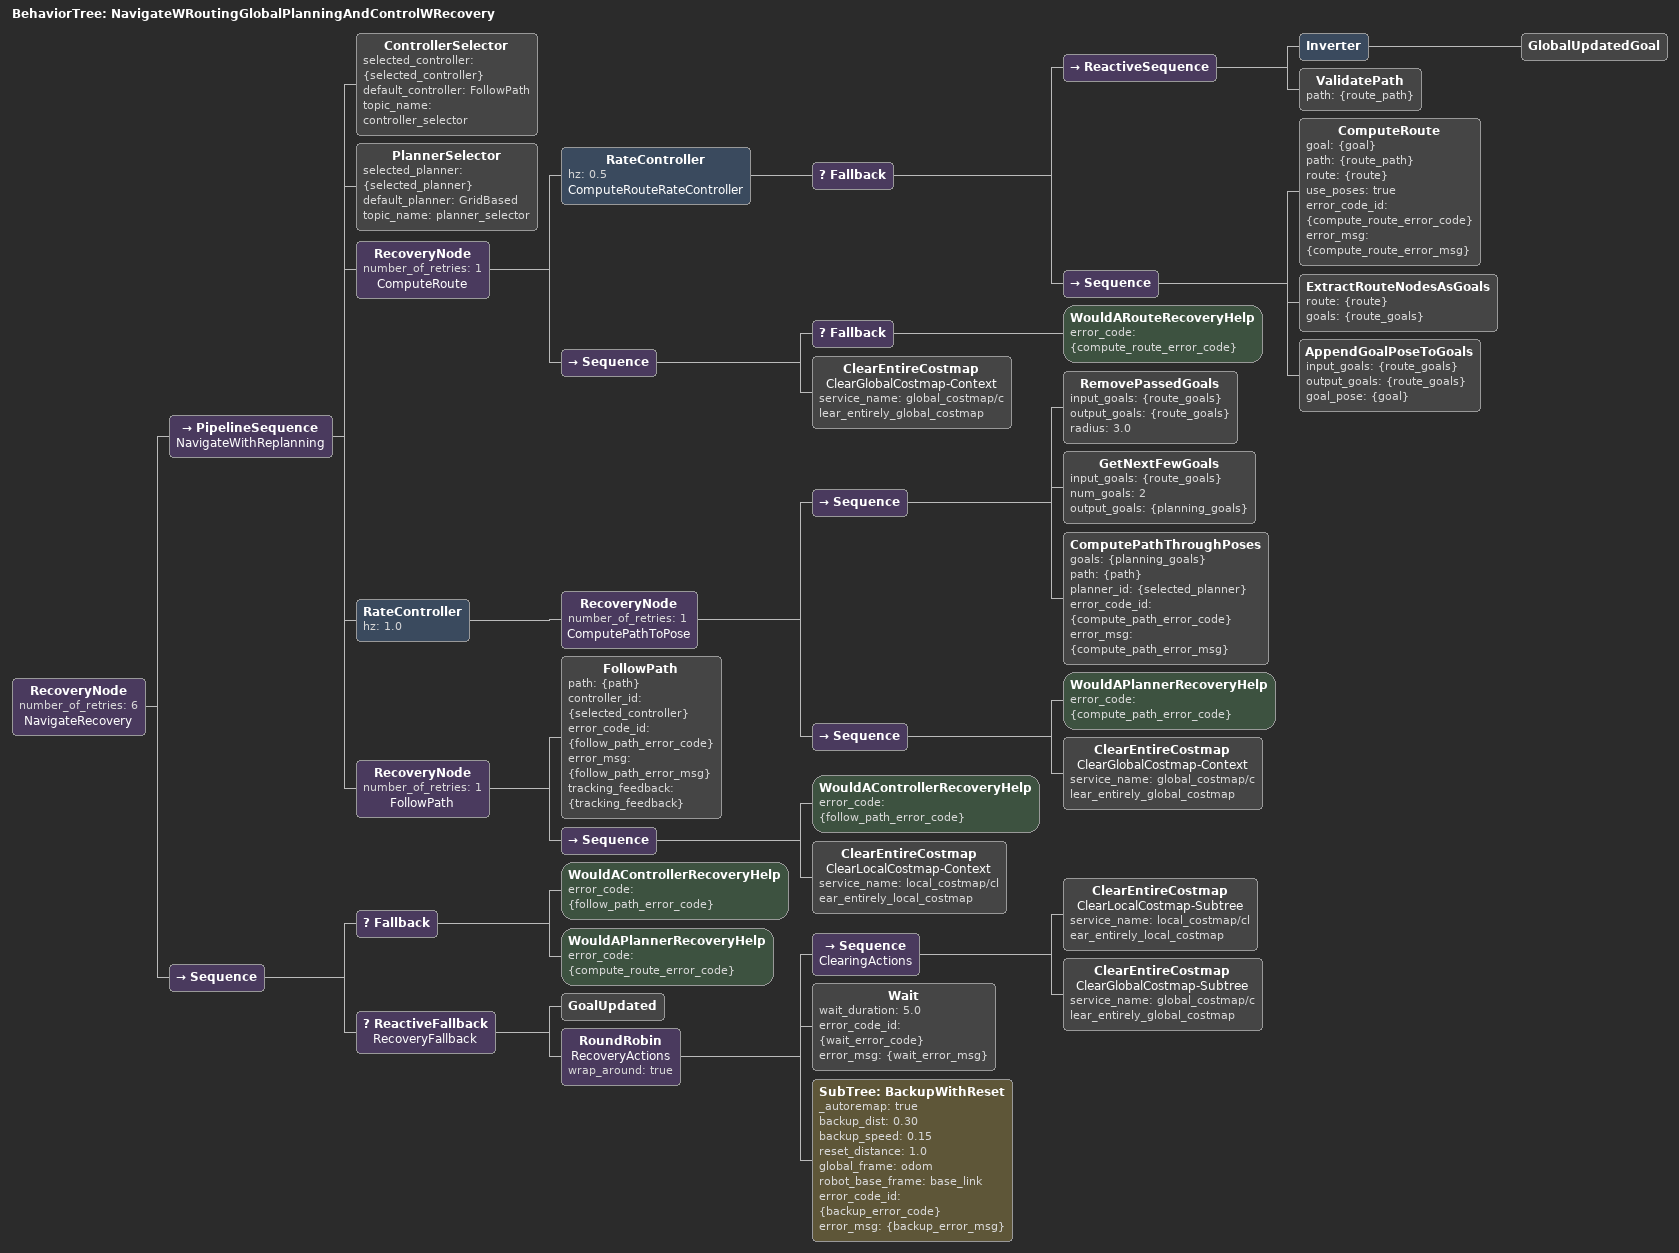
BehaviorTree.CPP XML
<root BTCPP_format="4" main_tree_to_execute="NavigateWRoutingGlobalPlanningAndControlWRecovery">
  <BehaviorTree ID="NavigateWRoutingGlobalPlanningAndControlWRecovery">
    <RecoveryNode number_of_retries="6" name="NavigateRecovery">
      <PipelineSequence name="NavigateWithReplanning">
        <ControllerSelector selected_controller="{selected_controller}" default_controller="FollowPath" topic_name="controller_selector"/>
        <PlannerSelector selected_planner="{selected_planner}" default_planner="GridBased" topic_name="planner_selector"/>

        <!-- Compute a new route if a new goal is found or the path is no longer valid, with contextual recoveries. Stores its node as `goals` -->
        <RecoveryNode number_of_retries="1" name="ComputeRoute">
          <RateController hz="0.5" name="ComputeRouteRateController">
              <Fallback>
                <ReactiveSequence>
                  <Inverter>
                    <GlobalUpdatedGoal/>
                  </Inverter>
                  <!-- Recompute route if route path is blocked (if not also using Route Tracking, who's collision monitor would do this for you) -->
                  <ValidatePath path="{route_path}"/>
                </ReactiveSequence>
                <Sequence>
                  <ComputeRoute goal="{goal}" path="{route_path}" route="{route}" use_poses="true" error_code_id="{compute_route_error_code}" error_msg="{compute_route_error_msg}"/>
                  <!-- Set these route nodes as goals for navigating through, including the final goal pose of the action request -->
                  <ExtractRouteNodesAsGoals route="{route}" goals="{route_goals}"/>
                  <AppendGoalPoseToGoals input_goals="{route_goals}" output_goals="{route_goals}" goal_pose="{goal}"/>
                </Sequence>
              </Fallback>
            </RateController>
          <Sequence>
            <Fallback>
              <WouldARouteRecoveryHelp error_code="{compute_route_error_code}"/>
            </Fallback>
            <ClearEntireCostmap name="ClearGlobalCostmap-Context" service_name="global_costmap/clear_entirely_global_costmap"/>
          </Sequence>
        </RecoveryNode>

        <!-- Compute a path through the next couple of route nodes to consider environmental conditions and behavioral constraints, with contextual recoveries -->
        <RateController hz="1.0">
          <RecoveryNode number_of_retries="1" name="ComputePathToPose">
            <Sequence>
              <RemovePassedGoals input_goals="{route_goals}" output_goals="{route_goals}" radius="3.0"/>
              <GetNextFewGoals input_goals="{route_goals}" num_goals="2" output_goals="{planning_goals}"/>
              <ComputePathThroughPoses goals="{planning_goals}" path="{path}" planner_id="{selected_planner}" error_code_id="{compute_path_error_code}" error_msg="{compute_path_error_msg}"/>
            </Sequence>
            <Sequence>
              <WouldAPlannerRecoveryHelp error_code="{compute_path_error_code}"/>
              <ClearEntireCostmap name="ClearGlobalCostmap-Context" service_name="global_costmap/clear_entirely_global_costmap"/>
            </Sequence>
          </RecoveryNode>
        </RateController>

        <!-- Follow the path computed by the planner, with contextual recoveries -->
        <RecoveryNode number_of_retries="1" name="FollowPath">
          <FollowPath path="{path}" controller_id="{selected_controller}" error_code_id="{follow_path_error_code}" error_msg="{follow_path_error_msg}" tracking_feedback="{tracking_feedback}"/>
          <Sequence>
            <WouldAControllerRecoveryHelp error_code="{follow_path_error_code}"/>
            <ClearEntireCostmap name="ClearLocalCostmap-Context" service_name="local_costmap/clear_entirely_local_costmap"/>
          </Sequence>
        </RecoveryNode>
      </PipelineSequence>
      <Sequence>
        <Fallback>
          <WouldAControllerRecoveryHelp error_code="{follow_path_error_code}"/>
          <WouldAPlannerRecoveryHelp error_code="{compute_route_error_code}"/>
        </Fallback>
        <ReactiveFallback name="RecoveryFallback">
          <GoalUpdated/>
          <RoundRobin name="RecoveryActions" wrap_around="true">
            <Sequence name="ClearingActions">
              <ClearEntireCostmap name="ClearLocalCostmap-Subtree" service_name="local_costmap/clear_entirely_local_costmap"/>
              <ClearEntireCostmap name="ClearGlobalCostmap-Subtree" service_name="global_costmap/clear_entirely_global_costmap"/>
            </Sequence>
            <Wait wait_duration="5.0" error_code_id="{wait_error_code}" error_msg="{wait_error_msg}"/>
            <SubTree ID="BackupWithReset" _autoremap="true" backup_dist="0.30" backup_speed="0.15"
                      reset_distance="1.0" global_frame="odom" robot_base_frame="base_link"
                      error_code_id="{backup_error_code}" error_msg="{backup_error_msg}"/>
          </RoundRobin>
        </ReactiveFallback>
      </Sequence>
    </RecoveryNode>
  </BehaviorTree>
</root>
